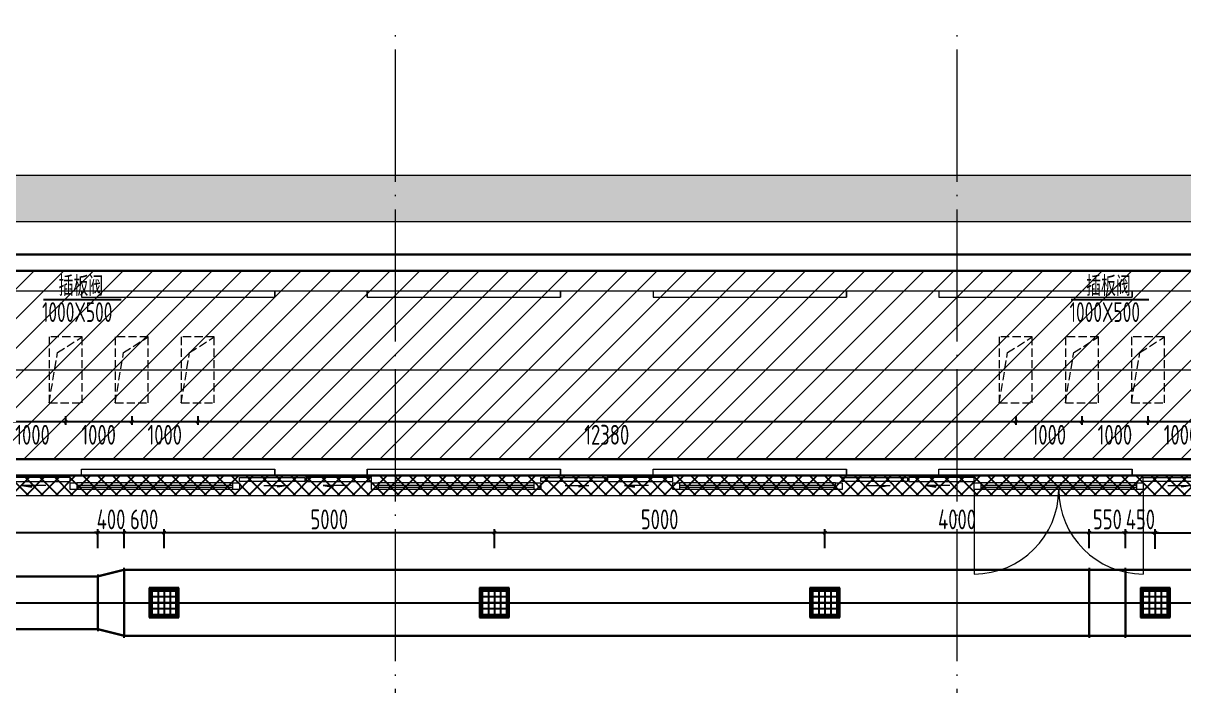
# Model space of a CAD drawing. Extents: x 4 to 13611208, y -605838 to 574722.
# Drawn here: x 13399265 to 13416830, y -6142 to 3890 of the extents above; entities that cross this region are included whole.
import ezdxf

# ---------------------------------------------------------------- set-up
doc = ezdxf.new("R2010")
doc.units = 0
doc.header["$LTSCALE"] = 1000
doc.header["$MEASUREMENT"] = 0
for name, pattern in [('CENTER2', [28.575, 19.05, -3.175, 3.175, -3.175]), ('DASH', [0.35, 0.25, -0.1]), ('DOTE', [2.42, 2, -0.2, 0.02, -0.2])]:
    doc.linetypes.add(name, pattern=pattern)
for name, color, linetype in [('DUCT-D-S中心线', 5, 'CENTER2'), ('DUCT-D-S标注', 7, 'Continuous'), ('DUCT-D-S法兰', 2, 'Continuous'), ('DUCT-D-S管', 130, 'Continuous'), ('DUCT-D-S管端线', 2, 'Continuous'), ('DUCT-D-S风口', 7, 'Continuous'), ('DUCT-送风中心线', 5, 'CENTER2'), ('DUCT-送风管端线', 2, 'Continuous'), ('SDF-标注', 7, 'Continuous')]:
    doc.layers.add(name, color=color, linetype=linetype)
for name, color, linetype, lineweight in [('PSD', 8, 'Continuous', 5), ('SDF-风管', 3, 'Continuous', 20), ('STRAIN', 8, 'Continuous', 5), ('建筑底图', 8, 'Continuous', 13)]:
    doc.layers.add(name, color=color, linetype=linetype, lineweight=lineweight)
doc.styles.add('67', font='gbenor.shx', dxfattribs={"width": 0.7, "bigfont": 'hztxt.shx'})
doc.styles.add('du', font='gbenor.shx', dxfattribs={"width": 0.8, "bigfont": 'hztxt.shx'})
doc.dimstyles.new('67', dxfattribs={"dimscale": 100, "dimtxt": 3, "dimasz": 0.5, "dimexe": 0.5, "dimexo": 2, "dimgap": 0.5, "dimtad": 2, "dimdec": 0, "dimrnd": 5, "dimzin": 0, "dimdsep": 46, "dimtxsty": 'du', "dimblk": 'ARCHTICK', "dimcen": 0, "dimdle": 0.5, "dimclrd": 256, "dimclre": 256, "dimclrt": 256, "dimazin": 0, "dimtfac": 1, "dimtdec": 0, "dimtix": 1, "dimtmove": 2, "dimatfit": 3, "dimfxl": 100, "dimtolj": 1, "dimtzin": 0, "dimlwd": -1, "dimlwe": -1, "dimarcsym": 0})

# ---------------------------------------------------------------- blocks, each defined once
blk = doc.blocks.new('A$C6AAC3FDD')
at = {"layer": 'STRAIN'}
for p, q in [((93262, 2800), (115142, 2800)), ((96252, 2800), (96252, 2700)), ((96252, 2700), (99177, 2700)), ((99177, 2700), (99177, 2800)), ((99177, 2800), (99177, 2700)), ((100577, 2700), (100577, 2800)), ((100577, 2800), (100577, 2700)), ((100577, 2700), (103502, 2700)), ((103502, 2800), (103502, 2700)), ((103502, 2700), (103502, 2800)), ((104902, 2800), (104902, 2700)), ((104902, 2700), (107827, 2700)), ((107827, 2700), (107827, 2800)), ((107827, 2800), (107827, 2700)), ((109227, 2800), (109227, 2700)), ((109227, 2700), (112152, 2700)), ((112152, 2800), (112152, 2700)), ((112152, 2700), (112152, 2800)), ((96252, 100), (99177, 100)), ((96252, 0), (96252, 100)), ((99177, 100), (99177, 0)), ((99177, 0), (99177, 100)), ((100577, 100), (103502, 100)), ((100577, 100), (100577, 0)), ((100577, 0), (100577, 100)), ((103502, 0), (103502, 100)), ((103502, 100), (103502, 0)), ((104902, 100), (107827, 100)), ((104902, 0), (104902, 100)), ((107827, 100), (107827, 0)), ((107827, 0), (107827, 100)), ((109227, 100), (112152, 100)), ((109227, 0), (109227, 100)), ((112152, 0), (112152, 100)), ((112152, 100), (112152, 0)), ((93262, 0), (115143, 0))]:
    blk.add_line(p, q, dxfattribs=at)
blk = doc.blocks.new('新块')
at = {"layer": 'PSD', "color": 8}
for p, q in [((-1630, 60), (-1270, 60)), ((-1270, 60), (-1418, 34)), ((-1418, 34), (-1418, 60)), ((-730, 60), (-582, 34)), ((-370, 60), (-730, 60)), ((-582, 34), (-582, 60))]:
    blk.add_line(p, q, dxfattribs=at)
for points in [[(-2000, 180), (-1010, 180), (-1010, 120), (-2000, 120)], [(0, 180), (-990, 180), (-990, 120), (0, 120)]]:
    blk.add_lwpolyline(points, close=True, dxfattribs=at)
for points in [[(-1418, 34), (-1418, 60), (-1270, 60)], [(-582, 34), (-582, 60), (-730, 60)]]:
    blk.add_solid(points, dxfattribs=at)
blk = doc.blocks.new('PSD')
at = {"layer": 'PSD', "color": 8}
for p, q in [((99522, 4268), (97162, 4268)), ((97162, 4235), (99522, 4235)), ((104082, 4268), (101722, 4268)), ((101722, 4235), (104082, 4235)), ((108642, 4268), (106282, 4268)), ((106282, 4235), (108642, 4235)), ((113202, 4268), (110842, 4268)), ((110842, 4235), (113202, 4235)), ((97162, 4201), (99522, 4201)), ((99522, 4168), (97162, 4168)), ((101722, 4201), (104082, 4201)), ((104082, 4168), (101722, 4168)), ((106282, 4201), (108642, 4201)), ((108642, 4168), (106282, 4168)), ((110742, 4168), (110742, 2888)), ((110842, 4201), (113202, 4201)), ((113202, 4168), (110842, 4168)), ((113302, 4168), (113302, 2888))]:
    blk.add_line(p, q, dxfattribs=at)
for points in [[(97163, 4168), (97062, 4168), (97062, 4268), (97163, 4268)], [(99622, 4168), (99522, 4168), (99522, 4268), (99622, 4268)], [(101723, 4168), (101622, 4168), (101622, 4268), (101723, 4268)], [(104182, 4168), (104082, 4168), (104082, 4268), (104182, 4268)], [(106283, 4168), (106182, 4168), (106182, 4268), (106283, 4268)], [(108742, 4168), (108642, 4168), (108642, 4268), (108742, 4268)], [(110843, 4168), (110742, 4168), (110742, 4268), (110843, 4268)], [(113302, 4168), (113202, 4168), (113202, 4268), (113302, 4268)]]:
    blk.add_lwpolyline(points, close=True, dxfattribs=at)
for centre, start, end in [((110742, 4168), 270, 0), ((113302, 4168), 180, 270)]:
    blk.add_arc(centre, 1280, start, end, dxfattribs=at)
at = {"color": 8, "xscale": -1}
for p in [(95062, 4168), (99622, 4168), (104182, 4168), (108742, 4168), (113302, 4168)]:
    blk.add_blockref('新块', p, dxfattribs=at)
blk = doc.blocks.new('_ArchTick')
at = {"color": 0, "linetype": 'ByBlock', "const_width": 0.4}
blk.add_lwpolyline([(-0.5, -0.5), (0.5, 0.5)], dxfattribs=at)
blk = doc.blocks.new('*D545')
at = {"layer": 'DUCT-D-S标注', "transparency": 16777216}
for p, q in [((13396347, -3823), (13400445, -3823)), ((13396397, -4060), (13396397, -3773)), ((13400395, -4060), (13400395, -3773))]:
    blk.add_line(p, q, dxfattribs=at)
at = {"layer": 'DUCT-D-S标注', "transparency": 16777216, "xscale": 50, "yscale": 50, "zscale": 50, "rotation": 180}
blk.add_blockref('_ArchTick', (13396397, -3823), dxfattribs=at)
at = {"layer": 'DUCT-D-S标注', "transparency": 16777216, "xscale": 50, "yscale": 50, "zscale": 50}
blk.add_blockref('_ArchTick', (13400395, -3823), dxfattribs=at)
at = {"layer": 'DUCT-D-S标注', "transparency": 16777216, "insert": (13398396, -3623), "char_height": 300, "attachment_point": 5, "style": 'du'}
blk.add_mtext('\\A1;4000', dxfattribs=at)
blk = doc.blocks.new('*D546')
at = {"layer": 'DUCT-D-S标注', "transparency": 16777216}
for p, q in [((13401347, -3823), (13406447, -3823)), ((13401397, -4060), (13401397, -3773)), ((13406397, -4060), (13406397, -3773))]:
    blk.add_line(p, q, dxfattribs=at)
at = {"layer": 'DUCT-D-S标注', "transparency": 16777216, "xscale": 50, "yscale": 50, "zscale": 50, "rotation": 180}
blk.add_blockref('_ArchTick', (13401397, -3823), dxfattribs=at)
at = {"layer": 'DUCT-D-S标注', "transparency": 16777216, "xscale": 50, "yscale": 50, "zscale": 50}
blk.add_blockref('_ArchTick', (13406397, -3823), dxfattribs=at)
at = {"layer": 'DUCT-D-S标注', "transparency": 16777216, "insert": (13403897, -3623), "char_height": 300, "attachment_point": 5, "style": 'du'}
blk.add_mtext('\\A1;5000', dxfattribs=at)
blk = doc.blocks.new('*D547')
at = {"layer": 'DUCT-D-S标注', "transparency": 16777216}
for p, q in [((13406347, -3823), (13411447, -3823)), ((13406397, -4060), (13406397, -3773)), ((13411397, -4060), (13411397, -3773))]:
    blk.add_line(p, q, dxfattribs=at)
at = {"layer": 'DUCT-D-S标注', "transparency": 16777216, "xscale": 50, "yscale": 50, "zscale": 50, "rotation": 180}
blk.add_blockref('_ArchTick', (13406397, -3823), dxfattribs=at)
at = {"layer": 'DUCT-D-S标注', "transparency": 16777216, "xscale": 50, "yscale": 50, "zscale": 50}
blk.add_blockref('_ArchTick', (13411397, -3823), dxfattribs=at)
at = {"layer": 'DUCT-D-S标注', "transparency": 16777216, "insert": (13408897, -3623), "char_height": 300, "attachment_point": 5, "style": 'du'}
blk.add_mtext('\\A1;5000', dxfattribs=at)
blk = doc.blocks.new('*D548')
at = {"layer": 'DUCT-D-S标注', "transparency": 16777216}
for p, q in [((13411347, -3823), (13415448, -3823)), ((13411397, -4060), (13411397, -3773)), ((13415398, -4060), (13415398, -3773))]:
    blk.add_line(p, q, dxfattribs=at)
at = {"layer": 'DUCT-D-S标注', "transparency": 16777216, "xscale": 50, "yscale": 50, "zscale": 50, "rotation": 180}
blk.add_blockref('_ArchTick', (13411397, -3823), dxfattribs=at)
at = {"layer": 'DUCT-D-S标注', "transparency": 16777216, "xscale": 50, "yscale": 50, "zscale": 50}
blk.add_blockref('_ArchTick', (13415398, -3823), dxfattribs=at)
at = {"layer": 'DUCT-D-S标注', "transparency": 16777216, "insert": (13413398, -3623), "char_height": 300, "attachment_point": 5, "style": 'du'}
blk.add_mtext('\\A1;4000', dxfattribs=at)
blk = doc.blocks.new('*D549')
at = {"layer": 'DUCT-D-S标注', "transparency": 16777216}
for p, q in [((13416347, -3828), (13421447, -3828)), ((13416397, -4070), (13416397, -3778)), ((13421397, -4070), (13421397, -3778))]:
    blk.add_line(p, q, dxfattribs=at)
at = {"layer": 'DUCT-D-S标注', "transparency": 16777216, "xscale": 50, "yscale": 50, "zscale": 50, "rotation": 180}
blk.add_blockref('_ArchTick', (13416397, -3828), dxfattribs=at)
at = {"layer": 'DUCT-D-S标注', "transparency": 16777216, "xscale": 50, "yscale": 50, "zscale": 50}
blk.add_blockref('_ArchTick', (13421397, -3828), dxfattribs=at)
at = {"layer": 'DUCT-D-S标注', "transparency": 16777216, "insert": (13418385, -3628), "char_height": 300, "attachment_point": 5, "style": 'du'}
blk.add_mtext('\\A1;5000', dxfattribs=at)
blk = doc.blocks.new('*D589')
at = {"layer": 'SDF-标注', "ltscale": 0.5, "transparency": 16777216}
for p, q in [((13398907, -2060), (13398907, -2192)), ((13399907, -2060), (13399907, -2192)), ((13398857, -2142), (13399957, -2142))]:
    blk.add_line(p, q, dxfattribs=at)
at = {"layer": 'SDF-标注', "ltscale": 0.5, "transparency": 16777216, "xscale": 50, "yscale": 50, "zscale": 50, "rotation": 180}
blk.add_blockref('_ArchTick', (13398907, -2142), dxfattribs=at)
at = {"layer": 'SDF-标注', "ltscale": 0.5, "transparency": 16777216, "xscale": 50, "yscale": 50, "zscale": 50}
blk.add_blockref('_ArchTick', (13399907, -2142), dxfattribs=at)
at = {"layer": 'SDF-标注', "ltscale": 0.5, "transparency": 16777216, "insert": (13399407, -2342), "char_height": 300, "attachment_point": 5, "style": 'du'}
blk.add_mtext('\\A1;1000', dxfattribs=at)
blk = doc.blocks.new('*D590')
at = {"layer": 'SDF-标注', "ltscale": 0.5, "transparency": 16777216}
for p, q in [((13399907, -2060), (13399907, -2192)), ((13400907, -2060), (13400907, -2192)), ((13399857, -2142), (13400957, -2142))]:
    blk.add_line(p, q, dxfattribs=at)
at = {"layer": 'SDF-标注', "ltscale": 0.5, "transparency": 16777216, "xscale": 50, "yscale": 50, "zscale": 50, "rotation": 180}
blk.add_blockref('_ArchTick', (13399907, -2142), dxfattribs=at)
at = {"layer": 'SDF-标注', "ltscale": 0.5, "transparency": 16777216, "xscale": 50, "yscale": 50, "zscale": 50}
blk.add_blockref('_ArchTick', (13400907, -2142), dxfattribs=at)
at = {"layer": 'SDF-标注', "ltscale": 0.5, "transparency": 16777216, "insert": (13400407, -2342), "char_height": 300, "attachment_point": 5, "style": 'du'}
blk.add_mtext('\\A1;1000', dxfattribs=at)
blk = doc.blocks.new('*D591')
at = {"layer": 'SDF-标注', "ltscale": 0.5, "transparency": 16777216}
for p, q in [((13400907, -2060), (13400907, -2192)), ((13401907, -2060), (13401907, -2192)), ((13400857, -2142), (13401957, -2142))]:
    blk.add_line(p, q, dxfattribs=at)
at = {"layer": 'SDF-标注', "ltscale": 0.5, "transparency": 16777216, "xscale": 50, "yscale": 50, "zscale": 50, "rotation": 180}
blk.add_blockref('_ArchTick', (13400907, -2142), dxfattribs=at)
at = {"layer": 'SDF-标注', "ltscale": 0.5, "transparency": 16777216, "xscale": 50, "yscale": 50, "zscale": 50}
blk.add_blockref('_ArchTick', (13401907, -2142), dxfattribs=at)
at = {"layer": 'SDF-标注', "ltscale": 0.5, "transparency": 16777216, "insert": (13401407, -2342), "char_height": 300, "attachment_point": 5, "style": 'du'}
blk.add_mtext('\\A1;1000', dxfattribs=at)
blk = doc.blocks.new('*D592')
at = {"layer": 'SDF-标注', "ltscale": 0.5, "transparency": 16777216}
for p, q in [((13401907, -2060), (13401907, -2192)), ((13414287, -2060), (13414287, -2192)), ((13401857, -2142), (13414337, -2142))]:
    blk.add_line(p, q, dxfattribs=at)
at = {"layer": 'SDF-标注', "ltscale": 0.5, "transparency": 16777216, "xscale": 50, "yscale": 50, "zscale": 50, "rotation": 180}
blk.add_blockref('_ArchTick', (13401907, -2142), dxfattribs=at)
at = {"layer": 'SDF-标注', "ltscale": 0.5, "transparency": 16777216, "xscale": 50, "yscale": 50, "zscale": 50}
blk.add_blockref('_ArchTick', (13414287, -2142), dxfattribs=at)
at = {"layer": 'SDF-标注', "ltscale": 0.5, "transparency": 16777216, "insert": (13408097, -2342), "char_height": 300, "attachment_point": 5, "style": 'du'}
blk.add_mtext('\\A1;12380', dxfattribs=at)
blk = doc.blocks.new('*D593')
at = {"layer": 'SDF-标注', "ltscale": 0.5, "transparency": 16777216}
for p, q in [((13414287, -2060), (13414287, -2192)), ((13415287, -2060), (13415287, -2192)), ((13414237, -2142), (13415337, -2142))]:
    blk.add_line(p, q, dxfattribs=at)
at = {"layer": 'SDF-标注', "ltscale": 0.5, "transparency": 16777216, "xscale": 50, "yscale": 50, "zscale": 50, "rotation": 180}
blk.add_blockref('_ArchTick', (13414287, -2142), dxfattribs=at)
at = {"layer": 'SDF-标注', "ltscale": 0.5, "transparency": 16777216, "xscale": 50, "yscale": 50, "zscale": 50}
blk.add_blockref('_ArchTick', (13415287, -2142), dxfattribs=at)
at = {"layer": 'SDF-标注', "ltscale": 0.5, "transparency": 16777216, "insert": (13414787, -2342), "char_height": 300, "attachment_point": 5, "style": 'du'}
blk.add_mtext('\\A1;1000', dxfattribs=at)
blk = doc.blocks.new('*D594')
at = {"layer": 'SDF-标注', "ltscale": 0.5, "transparency": 16777216}
for p, q in [((13415287, -2060), (13415287, -2192)), ((13416287, -2060), (13416287, -2192)), ((13415237, -2142), (13416337, -2142))]:
    blk.add_line(p, q, dxfattribs=at)
at = {"layer": 'SDF-标注', "ltscale": 0.5, "transparency": 16777216, "xscale": 50, "yscale": 50, "zscale": 50, "rotation": 180}
blk.add_blockref('_ArchTick', (13415287, -2142), dxfattribs=at)
at = {"layer": 'SDF-标注', "ltscale": 0.5, "transparency": 16777216, "xscale": 50, "yscale": 50, "zscale": 50}
blk.add_blockref('_ArchTick', (13416287, -2142), dxfattribs=at)
at = {"layer": 'SDF-标注', "ltscale": 0.5, "transparency": 16777216, "insert": (13415787, -2342), "char_height": 300, "attachment_point": 5, "style": 'du'}
blk.add_mtext('\\A1;1000', dxfattribs=at)
blk = doc.blocks.new('*D595')
at = {"layer": 'SDF-标注', "ltscale": 0.5, "transparency": 16777216}
for p, q in [((13416287, -2060), (13416287, -2192)), ((13417287, -2060), (13417287, -2192)), ((13416237, -2142), (13417337, -2142))]:
    blk.add_line(p, q, dxfattribs=at)
at = {"layer": 'SDF-标注', "ltscale": 0.5, "transparency": 16777216, "xscale": 50, "yscale": 50, "zscale": 50, "rotation": 180}
blk.add_blockref('_ArchTick', (13416287, -2142), dxfattribs=at)
at = {"layer": 'SDF-标注', "ltscale": 0.5, "transparency": 16777216, "xscale": 50, "yscale": 50, "zscale": 50}
blk.add_blockref('_ArchTick', (13417287, -2142), dxfattribs=at)
at = {"layer": 'SDF-标注', "ltscale": 0.5, "transparency": 16777216, "insert": (13416787, -2342), "char_height": 300, "attachment_point": 5, "style": 'du'}
blk.add_mtext('\\A1;1000', dxfattribs=at)
blk = doc.blocks.new('*D664')
at = {"layer": 'DUCT-D-S标注', "transparency": 16777216}
for p, q in [((13400395, -3823), (13400345, -3823)), ((13400395, -4060), (13400395, -3773)), ((13400395, -3823), (13400795, -3823)), ((13400795, -4060), (13400795, -3773)), ((13400795, -3823), (13400845, -3823))]:
    blk.add_line(p, q, dxfattribs=at)
at = {"layer": 'DUCT-D-S标注', "transparency": 16777216, "xscale": 50, "yscale": 50, "zscale": 50}
blk.add_blockref('_ArchTick', (13400395, -3823), dxfattribs=at)
at = {"layer": 'DUCT-D-S标注', "transparency": 16777216, "xscale": 50, "yscale": 50, "zscale": 50, "rotation": 180}
blk.add_blockref('_ArchTick', (13400795, -3823), dxfattribs=at)
at = {"layer": 'DUCT-D-S标注', "transparency": 16777216, "insert": (13400595, -3623), "char_height": 300, "attachment_point": 5, "style": 'du'}
blk.add_mtext('\\A1;400', dxfattribs=at)
blk = doc.blocks.new('*D665')
at = {"layer": 'DUCT-D-S标注', "transparency": 16777216}
for p, q in [((13400745, -3823), (13401447, -3823)), ((13400795, -4060), (13400795, -3773)), ((13401397, -4060), (13401397, -3773))]:
    blk.add_line(p, q, dxfattribs=at)
at = {"layer": 'DUCT-D-S标注', "transparency": 16777216, "xscale": 50, "yscale": 50, "zscale": 50, "rotation": 180}
blk.add_blockref('_ArchTick', (13400795, -3823), dxfattribs=at)
at = {"layer": 'DUCT-D-S标注', "transparency": 16777216, "xscale": 50, "yscale": 50, "zscale": 50}
blk.add_blockref('_ArchTick', (13401397, -3823), dxfattribs=at)
at = {"layer": 'DUCT-D-S标注', "transparency": 16777216, "insert": (13401096, -3623), "char_height": 300, "attachment_point": 5, "style": 'du'}
blk.add_mtext('\\A1;600', dxfattribs=at)
blk = doc.blocks.new('*D666')
at = {"layer": 'DUCT-D-S标注', "transparency": 16777216}
for p, q in [((13415348, -3823), (13415998, -3823)), ((13415398, -4060), (13415398, -3773)), ((13415948, -4060), (13415948, -3773))]:
    blk.add_line(p, q, dxfattribs=at)
at = {"layer": 'DUCT-D-S标注', "transparency": 16777216, "xscale": 50, "yscale": 50, "zscale": 50, "rotation": 180}
blk.add_blockref('_ArchTick', (13415398, -3823), dxfattribs=at)
at = {"layer": 'DUCT-D-S标注', "transparency": 16777216, "xscale": 50, "yscale": 50, "zscale": 50}
blk.add_blockref('_ArchTick', (13415948, -3823), dxfattribs=at)
at = {"layer": 'DUCT-D-S标注', "transparency": 16777216, "insert": (13415673, -3623), "char_height": 300, "attachment_point": 5, "style": 'du'}
blk.add_mtext('\\A1;550', dxfattribs=at)
blk = doc.blocks.new('*D667')
at = {"layer": 'DUCT-D-S标注', "transparency": 16777216}
for p, q in [((13415948, -3823), (13415898, -3823)), ((13415948, -4060), (13415948, -3773)), ((13415948, -3823), (13416397, -3823)), ((13416397, -4060), (13416397, -3773)), ((13416397, -3823), (13416447, -3823))]:
    blk.add_line(p, q, dxfattribs=at)
at = {"layer": 'DUCT-D-S标注', "transparency": 16777216, "xscale": 50, "yscale": 50, "zscale": 50}
blk.add_blockref('_ArchTick', (13415948, -3823), dxfattribs=at)
at = {"layer": 'DUCT-D-S标注', "transparency": 16777216, "xscale": 50, "yscale": 50, "zscale": 50, "rotation": 180}
blk.add_blockref('_ArchTick', (13416397, -3823), dxfattribs=at)
at = {"layer": 'DUCT-D-S标注', "transparency": 16777216, "insert": (13416173, -3623), "char_height": 300, "attachment_point": 5, "style": 'du'}
blk.add_mtext('\\A1;450', dxfattribs=at)
blk = doc.blocks.new('A$C321F08AF')
at = {"layer": '建筑底图', "color": 0, "linetype": 'DASH', "ltscale": 0.5}
for points in [[(25760, -2450), (25760, -3450), (26260, -3450), (26260, -2450)], [(26760, -2450), (26760, -3450), (27260, -3450), (27260, -2450)], [(27760, -2450), (27760, -3450), (28260, -3450), (28260, -2450)], [(40140, -2450), (40140, -3450), (40640, -3450), (40640, -2450)], [(41140, -2450), (41140, -3450), (41640, -3450), (41640, -2450)], [(42140, -2450), (42140, -3450), (42640, -3450), (42640, -2450)]]:
    blk.add_lwpolyline(points, close=True, dxfattribs=at)
for points in [[(25760, -3450), (25887, -2686), (26260, -2450)], [(26760, -3450), (26887, -2686), (27260, -2450)], [(27760, -3450), (27887, -2686), (28260, -2450)], [(40140, -3450), (40267, -2686), (40640, -2450)], [(41140, -3450), (41267, -2686), (41640, -2450)], [(42140, -3450), (42267, -2686), (42640, -2450)]]:
    blk.add_lwpolyline(points, dxfattribs=at)
blk = doc.blocks.new('$风口$00000107')
for p, q in [((100, 100), (-100, 100)), ((-100, 100), (-88, 88)), ((-100, 100), (-100, -100)), ((88, 88), (-88, 88)), ((-88, 88), (-88, -88)), ((-88, 88), (-80, 80)), ((-80, 80), (80, 80)), ((-80, -80), (-80, 80)), ((-40, 80), (-40, -80)), ((0, 80), (0, -80)), ((40, 80), (40, -80)), ((80, 80), (88, 88)), ((80, 80), (80, -80)), ((100, 100), (88, 88)), ((88, -88), (88, 88)), ((100, -100), (100, 100)), ((80, 40), (-80, 40)), ((80, 0), (-80, 0)), ((80, -40), (-80, -40)), ((-100, -100), (-88, -88)), ((-100, -100), (100, -100)), ((-88, -88), (-80, -80)), ((88, -88), (-88, -88)), ((-80, -80), (80, -80)), ((80, -80), (88, -88)), ((100, -100), (88, -88))]:
    blk.add_line(p, q)

msp = doc.modelspace()

# ---------------------------------------------------------------- hatches: boundary and pattern name
at = {"layer": '建筑底图'}
h = msp.add_hatch(dxfattribs=at)
h.set_pattern_fill('钢筋混凝土', color=8, scale=100, style=0)
h.set_pattern_definition([(45, (793255.26, 9e-08), (-176.7766953, 176.7766953), []), (50, (793255.26, 9e-08), (717.260183, -62.752135), [75, -825]), (355, (793255.26, 9e-08), (-138.751334, 752.192134), [60, -660]), (100.4514, (793315, -5.2), (578.50938, 689.439542), [63.74019, -701.14211]), (46.1842, (793255.26, 200), (1067.24105, -165.519014), [112.5, -1237.5]), (96.6356, (793344.2, 186.2), (934.662706, 974.11787), [95.61029, -1051.713]), (351.1842, (793255.3, 200), (934.661945, 974.1186), [90, -990]), (21, (793355.26, 150), (596.907052, -402.61889), [75, -825]), (326, (793355.26, 150), (243.31533, 725.150045), [60, -660]), (71.4514, (793405, 116.45), (840.22263, 322.530497), [63.74019, -701.14211]), (37.5, (793255.26, 9e-08), (12.1598553, 332.893854), [0, -652, 0, -670, 0, -662.5]), (7.5, (793255.26, 9e-08), (263.069537, 394.411712), [0, -382, 0, -637, 0, -252.5]), (327.5, (793032.26, 9e-08), (533.822436, -22.554872), [0, -250, 0, -780, 0, -1035]), (317.5, (792932.26, 9e-08), (583.18617, 100.104982), [0, -325, 0, -518, 0, -735])])
h.paths.add_polyline_path([(13122497.4, -13710.3), (13121697.4, -13710.3), (13121697.4, -15460.3), (13121787.4, -17303.4), (13122586.5, -17265.7), (13122497.4, -15440.7)])
h.paths.add_polyline_path([(13121697.4, -4210.3), (13122497.4, -4210.3), (13122497.4, -2478.9), (13122573.5, -843.5), (13121774.4, -806.3), (13121697.4, -2460.3)])
h.paths.add_polyline_path([(13168947.4, -21010.3), (13168947.4, -21710.3), (13207597.4, -21710.3), (13207597.4, -20160.3), (13281197.4, -20160.3), (13281197.4, -19460.3), (13206897.4, -19460.3), (13206897.4, -21010.3)])
h.paths.add_polyline_path([(13168947.4, 3789.7), (13168947.4, 3089.7), (13206897.4, 3089.7), (13206897.4, 1539.7), (13281197.4, 1539.7), (13281197.4, 2239.7), (13207597.4, 2239.7), (13207597.4, 3789.7)])
h.paths.add_polyline_path([(13473697.4, -4551.4), (13472897.4, -4551.4), (13472897.4, -13160.3), (13473697.4, -13160.3)])
h.paths.add_polyline_path([(13473697.4, 2261.9), (13472897.4, 2261.9), (13472897.4, 2248.6), (13473697.4, 2248.6)])
h.paths.add_polyline_path([(13354022.4, 889.7), (13354022.4, 1039.7), (13354172.4, 1039.7), (13354172.4, 889.7), (13376672.4, 889.7), (13376672.4, 1039.7), (13376822.4, 1039.7), (13376822.4, 889.7), (13398547.4, 889.7), (13398547.4, 1039.7), (13398697.4, 1039.7), (13398697.4, 889.7), (13422497.4, 889.7), (13422497.4, 1089.7), (13453297.4, 1089.7), (13453297.4, 1789.7), (13421797.4, 1789.7), (13421797.4, 1589.7), (13349146.3, 1589.7), (13349146.3, 889.7)])
h.paths.add_polyline_path([(13332922.4, 889.7), (13332922.4, 1039.7), (13333072.4, 1039.7), (13333072.4, 889.7), (13349146.3, 889.7), (13349146.3, 1589.7), (13311597.4, 1589.7), (13311597.4, 889.7)])
h.paths.add_polyline_path([(13332922.4, -18960.3), (13332922.4, -18810.3), (13311597.4, -18810.3), (13311597.4, -19510.3), (13349146.3, -19510.3), (13349146.3, -18810.3), (13333072.4, -18810.3), (13333072.4, -18960.3)])
h.paths.add_polyline_path([(13376672.4, -18960.3), (13376672.4, -18810.3), (13354172.4, -18810.3), (13354172.4, -18960.3), (13354022.4, -18960.3), (13354022.4, -18810.3), (13349146.3, -18810.3), (13349146.3, -19510.3), (13438197.4, -19510.3), (13438197.4, -19710.3), (13453297.4, -19710.3), (13453297.4, -19010.3), (13438897.4, -19010.3), (13438897.4, -18810.3), (13436422.6, -18810.3), (13436422.6, -18960.3), (13436272.6, -18960.3), (13436272.6, -18810.3), (13433472, -18810.3), (13433472, -18960.3), (13433322, -18960.3), (13433322, -18810.3), (13430973.4, -18810.3), (13430973.4, -18960.3), (13430823.4, -18960.3), (13430823.4, -18810.3), (13420572.4, -18810.3), (13420572.4, -18960.3), (13420422.4, -18960.3), (13420422.4, -18810.3), (13376822.4, -18810.3), (13376822.4, -18960.3)])
at = {"layer": '建筑底图', "linetype": 'DASH'}
h = msp.add_hatch(dxfattribs=at)
h.set_pattern_fill('ANSI31', color=8, scale=200, style=0)
h.set_pattern_definition([(45, (793255.26, 9e-08), (-224.506403, 224.506403), [])])
h.paths.add_polyline_path([(13310147.4, 139.7), (13455372.4, 139.7), (13455372.4, -2710.3), (13310147.4, -2710.3)])
h = msp.add_hatch(dxfattribs=at)
h.set_pattern_fill('ANSI31', color=8, scale=200, style=0)
h.set_pattern_definition([(45, (793255.26, 9e-08), (-224.506403, 224.506403), [])])
h.paths.add_polyline_path([(13310147.4, 139.7), (13455372.4, 139.7), (13455372.4, -2710.3), (13310147.4, -2710.3)])
at = {"layer": '建筑底图', "lineweight": -3}
h = msp.add_hatch(dxfattribs=at)
h.set_pattern_fill('ANSI37', color=8, scale=100, style=0)
h.set_pattern_definition([(45, (15148904.22, -89453.28), (-112.253202, 112.253202), []), (135, (15148904.22, -89453.28), (-112.253202, -112.253202), [])])
h.paths.add_polyline_path([(13305897.4, -5960.3), (13305897.4, -3260.3), (13441897.4, -3260.3), (13441897.4, -5960.3), (13442397.4, -5960.3), (13442397.4, -2960.3), (13305397.4, -2960.3), (13305397.4, -5974.8)])

# ---------------------------------------------------------------- linework, layer by layer
at = {"layer": 'DUCT-D-S中心线'}
for p, q in [((13385754.7, -4885.3), (13400394.7, -4885.3)), ((13415398.2, -4885.3), (13415948.2, -4885.3)), ((13415948.4, -4885.3), (13427596.9, -4885.3))]:
    msp.add_line(p, q, dxfattribs=at)
at = {"layer": 'DUCT-D-S法兰'}
for p, q in [((13400795, -5415.3), (13400795, -4355.3)), ((13415398.1, -4355.3), (13415398.1, -5415.3)), ((13415948.3, -5415.3), (13415948.3, -4355.3)), ((13400394.8, -4455.3), (13400394.8, -5315.3))]:
    msp.add_line(p, q, dxfattribs=at)
at = {"layer": 'DUCT-D-S法兰', "color": 18, "true_color": 0x000000}
for p in [(13400394.7, -4885.3, 3950), (13400394.9, -4885.3, 3950), (13400794.9, -4885.3, 3950), (13400795.1, -4885.3, 3950), (13415398, -4885.3, 3950), (13415398.2, -4885.3, 3950), (13415948.2, -4885.3, 4100), (13415948.4, -4885.3, 4100)]:
    msp.add_point(p, dxfattribs=at)
at = {"layer": 'DUCT-D-S管', "const_width": 35}
for points in [[(13400394.9, -4485.3), (13400794.9, -4385.3)], [(13415398, -4385.3), (13400795.1, -4385.3)], [(13400795.1, -4385.3), (13400795.1, -5385.3)], [(13415398, -5385.3), (13415398, -4385.3)], [(13415398.2, -4385.3), (13415948.2, -4385.3)], [(13427596.9, -4385.3), (13415948.4, -4385.3)], [(13415948.4, -4385.3), (13415948.4, -5385.3)], [(13400394.7, -4485.3), (13385754.7, -4485.3)], [(13400394.7, -5285.3), (13400394.7, -4485.3)], [(13385754.7, -5285.3), (13400394.7, -5285.3)], [(13400394.9, -5285.3), (13400794.9, -5385.3)], [(13400795.1, -5385.3), (13415398, -5385.3)], [(13415398.2, -5385.3), (13415948.2, -5385.3)], [(13415948.4, -5385.3), (13427596.9, -5385.3)]]:
    msp.add_lwpolyline(points, dxfattribs=at)
at = {"layer": 'DUCT-D-S管', "color": 18, "true_color": 0x000000}
for p in [(13400394.9, -4885.3, 3950), (13400794.9, -4885.3, 3950), (13415398.2, -4885.3, 3950), (13415948.2, -4885.3, 4100)]:
    msp.add_point(p, dxfattribs=at)
at = {"layer": 'DUCT-D-S管端线'}
for p, q in [((13415398.2, -4385.3), (13415398.2, -5385.3)), ((13415948.2, -5385.3), (13415948.2, -4385.3))]:
    msp.add_line(p, q, dxfattribs=at)
at = {"layer": 'DUCT-送风中心线'}
for p, q in [((13400394.9, -4885.3), (13400794.9, -4885.3)), ((13400795.1, -4885.3), (13415398, -4885.3))]:
    msp.add_line(p, q, dxfattribs=at)
at = {"layer": 'DUCT-送风管端线'}
for p, q in [((13400794.9, -5385.3), (13400794.9, -4385.3)), ((13400394.9, -4485.3), (13400394.9, -5285.3))]:
    msp.add_line(p, q, dxfattribs=at)
at = {"layer": 'SDF-标注', "ltscale": 0.5}
for p, q in [((13399571.9, -293.7), (13400747.2, -293.7)), ((13415123.3, -293.7), (13416298.6, -293.7))]:
    msp.add_line(p, q, dxfattribs=at)
at = {"layer": 'SDF-风管', "const_width": 35}
for points, elevation in [([(13455221.7, -2960.3), (13455622.1, -2960.3), (13455622.1, 389.7), (13310397.1, 389.7), (13310397.1, 1039.7), (13270747.1, 1039.7), (13270747.1, -2960.3)], 8250), ([(13321547.3, -2710.3), (13426247.5, -2710.3)], 4115)]:
    msp.add_lwpolyline(points, dxfattribs=dict(at, elevation=elevation))
for points in [[(13455372.1, -2710.3), (13455372.1, 139.7), (13310147.1, 139.7), (13310147.1, 789.7), (13270997.1, 789.7), (13270997.1, -2710.3), (13272122.1, -2710.3)], [(13321547.3, -2960.3), (13426247.5, -2960.3)]]:
    msp.add_lwpolyline(points, dxfattribs=at)
at = {"layer": '建筑底图', "color": 8, "linetype": 'DOTE'}
for p, q in [((13404897.4, -22710.3), (13404897.4, 3889.7)), ((13413397.4, -22710.3), (13413397.4, 3889.7)), ((13398697.4, 889.7), (13420422.4, 889.7))]:
    msp.add_line(p, q, dxfattribs=at)
at = {"layer": '建筑底图', "color": 8}
for p, q in [((13311597.4, 1589.7), (13421797.4, 1589.7)), ((13398697.4, 889.7), (13420422.4, 889.7)), ((13303897.4, -2960.3), (13443897.4, -2960.3))]:
    msp.add_line(p, q, dxfattribs=at)
at = {"layer": '建筑底图', "color": 8, "linetype": 'DASH'}
for p, q in [((13310397.4, 389.7), (13455622.4, 389.7)), ((13310147.4, 139.7), (13455372.4, 139.7)), ((13270997.4, -2710.3), (13455372.4, -2710.3)), ((13270997.4, -2960.3), (13455622.4, -2960.3))]:
    msp.add_line(p, q, dxfattribs=at)
at = {"layer": '建筑底图', "color": 8, "ltscale": 0.1, "flags": 128}
msp.add_lwpolyline([(13249690.1, -1360.3), (13434274.3, -1360.3)], dxfattribs=at)
at = {"layer": '建筑底图', "color": 8}
msp.add_lwpolyline([(13305897.4, -5960.3), (13305897.4, -3260.3), (13441897.4, -3260.3), (13441897.4, -5960.3), (13442397.4, -5960.3), (13442397.4, -2960.3), (13305397.4, -2960.3), (13305397.4, -5974.8)], close=True, dxfattribs=at)

# ---------------------------------------------------------------- block references
at = {"layer": 'DUCT-D-S风口', "xscale": 2.25, "yscale": 2.25}
for p in [(13401397.1, -4885.3, 3550), (13406397.1, -4885.3, 3550), (13411397.1, -4885.3, 3550), (13416397.1, -4885.3, 3550)]:
    msp.add_blockref('$风口$00000107', p, dxfattribs=at)
at = {"layer": 'SDF-标注', "ltscale": 0.5}
msp.add_blockref('A$C321F08AF', (13373897.1, 1589.7), dxfattribs=at)
at = {"layer": '建筑底图', "color": 8, "ltscale": 10}
msp.add_blockref('A$C6AAC3FDD', (13303895.9, -2960.3), dxfattribs=at)
at = {"layer": '建筑底图', "color": 8}
msp.add_blockref('PSD', (13302915, -7338.4), dxfattribs=at)

# ---------------------------------------------------------------- texts
at = {"layer": 'SDF-标注', "ltscale": 0.5, "style": '67', "width": 0.75}
for s, p in [('插板阀', (13399801, -239.8)), ('插板阀', (13415352.4, -239.8)), ('1000X500', (13399550.6, -634.5)), ('1000X500', (13415102, -634.5))]:
    msp.add_text(s, height=300, dxfattribs=at).set_placement(p)

# ---------------------------------------------------------------- dimensions: what is measured, and where the dimension line sits
at = {"layer": 'DUCT-D-S标注'}
for base, p1, p2, picture, middle in [((13400394.7, -3822.8, -2750), (13396397.1, -4260.3, -2750), (13400394.7, -4260.3, 800), '*D545', (13398395.9, -3622.8, -2750)), ((13400794.9, -3822.8, -3050), (13400394.7, -4260.3, 800), (13400794.9, -4260.3, 800), '*D664', (13400594.8, -3622.8, -3050)), ((13401397, -3822.8, -3050), (13400794.9, -4260.3, 800), (13401397, -4260.3, 500), '*D665', (13401096, -3622.8, -3050)), ((13406397.1, -3822.8, -2750), (13401397.1, -4260.3, -2750), (13406397.1, -4260.3, -2750), '*D546', (13403897.1, -3622.8, -2750)), ((13411397.1, -3822.8, -2750), (13406397.1, -4260.3, -2750), (13411397.1, -4260.3, -2750), '*D547', (13408897.1, -3622.8, -2750)), ((13415398, -3822.8, -2750), (13411397.1, -4260.3, -2750), (13415398, -4260.3, 800), '*D548', (13413397.5, -3622.8, -2750)), ((13415948.2, -3822.8, -3050), (13415398, -4260.3, 800), (13415948.2, -4260.3, 950), '*D666', (13415673.1, -3622.8, -3050)), ((13416397, -3822.8, -3050), (13415948.2, -4260.3, 950), (13416397, -4260.3, 500), '*D667', (13416172.6, -3622.8, -3050))]:
    dim = msp.add_linear_dim(base=base, p1=p1, p2=p2, dimstyle='67', dxfattribs=at)
    dim.commit()
    dim.dimension.update_dxf_attribs({"geometry": picture, "text_midpoint": middle})
dim = msp.add_linear_dim(base=(13421397.1, -3827.8, -2750), p1=(13416397.1, -4270.3, -2750), p2=(13421397.1, -4270.3, -2750), dimstyle='67', dxfattribs=at)
dim.commit()
dim.dimension.update_dxf_attribs({"geometry": '*D549', "text_midpoint": (13418385.5, -3627.8, -2750), "dimtype": 128})
at = {"layer": 'SDF-标注', "ltscale": 0.5}
for base, p1, p2, picture, middle in [((13399907.1, -2142.4), (13398907.1, -1860.3), (13399907.1, -1860.3), '*D589', (13399407.1, -2342.4)), ((13400907.1, -2142.4), (13399907.1, -1860.3), (13400907.1, -1860.3), '*D590', (13400407.1, -2342.4)), ((13401907.1, -2142.4), (13400907.1, -1860.3), (13401907.1, -1860.3), '*D591', (13401407.1, -2342.4)), ((13414287.1, -2142.4), (13401907.1, -1860.3), (13414287.1, -1860.3), '*D592', (13408097.1, -2342.4)), ((13415287.1, -2142.4), (13414287.1, -1860.3), (13415287.1, -1860.3), '*D593', (13414787.1, -2342.4)), ((13416287.1, -2142.4), (13415287.1, -1860.3), (13416287.1, -1860.3), '*D594', (13415787.1, -2342.4)), ((13417287.1, -2142.4), (13416287.1, -1860.3), (13417287.1, -1860.3), '*D595', (13416787.1, -2342.4))]:
    dim = msp.add_linear_dim(base=base, p1=p1, p2=p2, dimstyle='67', dxfattribs=at)
    dim.commit()
    dim.dimension.update_dxf_attribs({"geometry": picture, "text_midpoint": middle})

doc.saveas('drawing.dxf')
